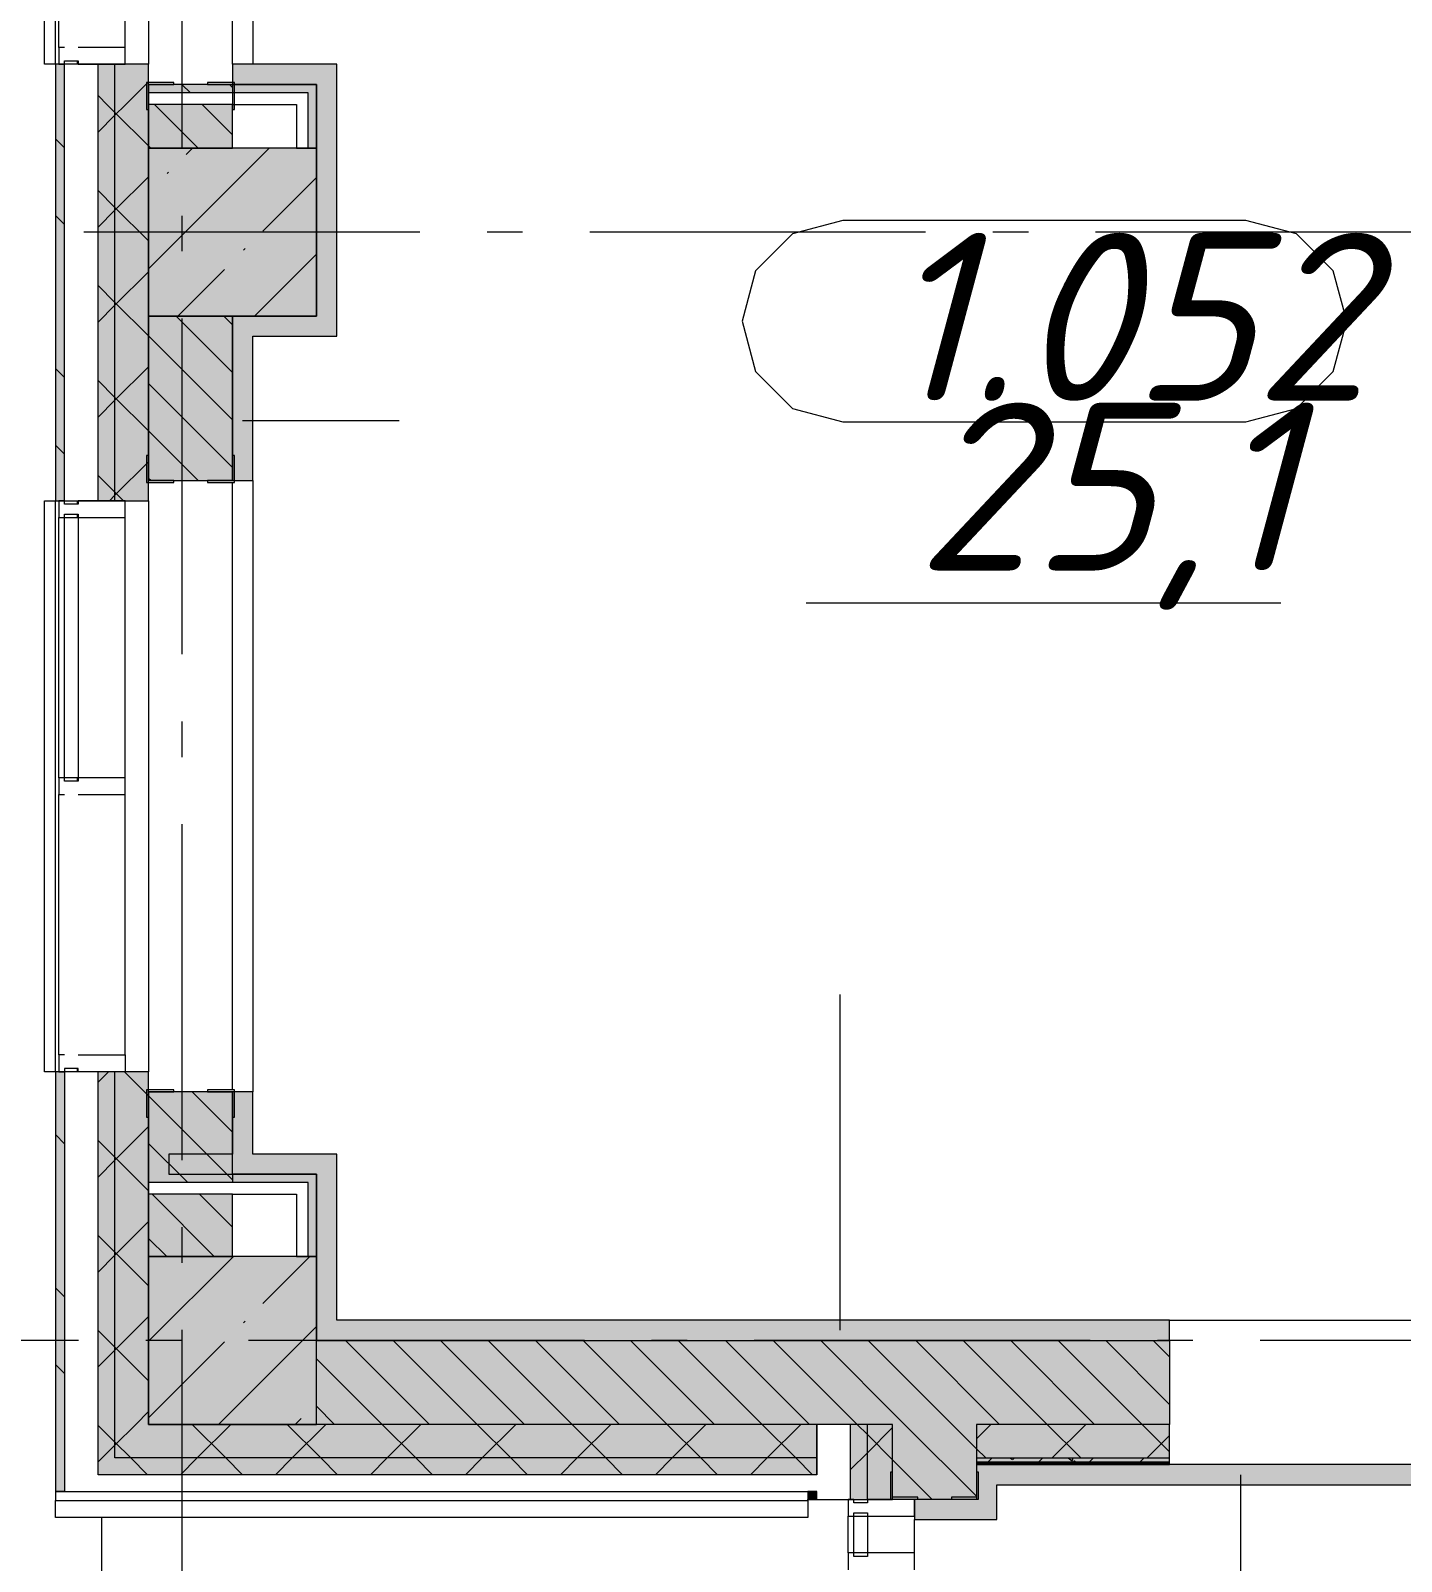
# Model space of a CAD drawing. Header units: millimetres. Extents: x -537608 to 253996, y -217170 to 186033.
# Drawn here: x -368577 to -364496, y -137458 to -132900 of the extents above; entities that cross this region are included whole.
import ezdxf

# ---------------------------------------------------------------- set-up
doc = ezdxf.new("R2010")
doc.units = ezdxf.units.MM
doc.layers.add('PDF _Геометрия', color=7, linetype='Continuous')
doc.layers.add('PDF _Текст', color=7, linetype='Continuous')
doc.layers.add('PDF _Сплошная заливка', color=7, linetype='Continuous', true_color=0xffffff)
doc.styles.add('PDF ISOCPEUR Italic', font='isocpeui.ttf')

msp = doc.modelspace()

# ---------------------------------------------------------------- hatches: boundary and pattern name
at = {"layer": 'PDF _Сплошная заливка', "transparency": 33554559}
h = msp.add_hatch(color=256, dxfattribs=at)
h.paths.add_polyline_path([(-368503.2016, -133121.1269), (-368476.2036, -133121.1269), (-368476.2036, -132999.6271), (-368503.2016, -132999.6271)], flags=0)
h.paths.add_polyline_path([(-368503.2016, -131299.626), (-368476.2036, -131299.626), (-368476.2036, -130099.6272), (-368503.2016, -130099.6272), (-368503.2016, -131157.3868)], flags=0)
h.paths.add_polyline_path([(-368476.2036, -128399.624), (-368476.2036, -126999.6264), (-368503.2016, -126999.6264), (-368503.2016, -128399.624), (-368496.3552, -128399.624)], flags=0)
h.paths.add_polyline_path([(-368476.2036, -125299.6231), (-368476.2036, -124149.6224), (-368503.2016, -124149.6224), (-368503.2016, -125299.6231), (-368496.3552, -125299.6231)], flags=0)
h = msp.add_hatch(color=256, dxfattribs=at)
h.paths.add_polyline_path([(-368326.2029, -133121.1269), (-368326.2029, -132999.6271), (-368376.2031, -132999.6271), (-368376.2031, -133121.1269)], flags=0)
h.paths.add_polyline_path([(-368326.2029, -131299.626), (-368326.2029, -130099.6272), (-368376.2031, -130099.6272), (-368376.2031, -131299.626)], flags=0)
h.paths.add_polyline_path([(-368326.2029, -128399.624), (-368326.2029, -126999.6264), (-368376.2031, -126999.6264), (-368376.2031, -128399.624)], flags=0)
h.paths.add_polyline_path([(-368376.2031, -125299.6231), (-368326.2029, -125299.6231), (-368326.2029, -124299.6231), (-368376.2031, -124299.6231), (-368376.2031, -125094.8427)], flags=0)
h = msp.add_hatch(color=256, dxfattribs=at)
h.paths.add_polyline_path([(-367976.2013, -136549.6277), (-367976.2013, -136364.6286), (-368226.2024, -136364.6286), (-368226.2024, -136549.6277), (-368074.7206, -136549.6277)], flags=0)
h.paths.add_polyline_path([(-367976.2013, -136329.628), (-367976.2013, -136059.6282), (-368226.2024, -136059.6282), (-368226.2024, -136329.628), (-368074.7206, -136329.628)], flags=0)
h.paths.add_polyline_path([(-368226.2024, -134239.6278), (-367976.2013, -134239.6278), (-367976.2013, -133749.6261), (-368226.2024, -133749.6261), (-368226.2024, -134010.3489)], flags=0)
h.paths.add_polyline_path([(-368226.2024, -133249.626), (-367976.2013, -133249.626), (-367976.2013, -133119.6263), (-368226.2024, -133119.6263)], flags=0)
h.paths.add_polyline_path([(-367976.2013, -133084.6257), (-367976.2013, -133059.6256), (-368226.2024, -133059.6256), (-368226.2024, -133084.6257), (-368074.7206, -133084.6257)], flags=0)
h.paths.add_polyline_path([(-368226.2024, -131239.6253), (-367976.2013, -131239.6253), (-367976.2013, -130159.6257), (-368226.2024, -130159.6257), (-368226.2024, -131157.3868)], flags=0)
h.paths.add_polyline_path([(-368226.2024, -128339.6254), (-367976.2013, -128339.6254), (-367976.2013, -128299.9723), (-368226.2024, -128299.9723), (-368226.2024, -128304.4246)], flags=0)
h.paths.add_polyline_path([(-367976.2013, -127799.9701), (-367976.2013, -127059.6249), (-368226.2024, -127059.6249), (-368226.2024, -127799.9701)], flags=0)
h.paths.add_polyline_path([(-368226.2024, -125239.6246), (-367976.2013, -125239.6246), (-367976.2013, -125103.2521), (-368226.2024, -125103.2521)], flags=0)
h.paths.add_polyline_path([(-367976.2013, -125068.2537), (-367976.2013, -124899.6214), (-368226.2024, -124899.6214), (-368226.2024, -125068.2537), (-368074.7206, -125068.2537)], flags=0)
at = {"layer": 'PDF _Сплошная заливка', "true_color": 0xff7d7d, "transparency": 33554559}
for points in [[(-367726.2002, -133749.6261), (-367666.2017, -133749.6261), (-367666.2017, -132999.6271), (-367726.2002, -132999.6271), (-367726.2002, -133297.1094)], [(-368074.7206, -136304.6279), (-367726.2002, -136304.6279), (-367726.2002, -136244.6272), (-368166.2038, -136244.6272), (-368166.2038, -136304.6279)]]:
    msp.add_hatch(color=11, dxfattribs=at).paths.add_polyline_path(points)
at = {"layer": 'PDF _Сплошная заливка', "true_color": 0x77b143, "transparency": 33554559}
for points in [[(-367751.2003, -133084.6257), (-367726.2002, -133084.6257), (-367726.2002, -133059.6256), (-367976.2013, -133059.6256), (-367976.2013, -133084.6257)], [(-367751.2003, -136329.628), (-367726.2002, -136329.628), (-367726.2002, -136304.6279), (-367976.2013, -136304.6279), (-367976.2013, -136329.628)], [(-367751.2003, -136549.6277), (-367726.2002, -136549.6277), (-367726.2002, -136329.628), (-367751.2003, -136329.628), (-367751.2003, -136364.6286)]]:
    msp.add_hatch(color=75, dxfattribs=at).paths.add_polyline_path(points)
at = {"layer": 'PDF _Сплошная заливка', "transparency": 33554559}
h = msp.add_hatch(color=256, dxfattribs=at)
h.paths.add_polyline_path([(-368476.2036, -137249.6287), (-368476.2036, -135999.6274), (-368503.2016, -135999.6274), (-368503.2016, -137249.6287), (-368496.3552, -137249.6287)], flags=0)
h.paths.add_polyline_path([(-368503.2016, -134299.6264), (-368476.2036, -134299.6264), (-368476.2036, -133121.1269), (-368503.2016, -133121.1269), (-368503.2016, -134010.3489)], flags=0)
h = msp.add_hatch(color=256, dxfattribs=at)
h.paths.add_polyline_path([(-368326.2029, -137049.6278), (-368226.2024, -137049.6278), (-368226.2024, -135999.6274), (-368326.2029, -135999.6274), (-368326.2029, -136863.3111)], flags=0)
h.paths.add_polyline_path([(-368226.2024, -134299.6264), (-368226.2024, -133121.1269), (-368326.2029, -133121.1269), (-368326.2029, -134299.6264)], flags=0)
for points in [[(-368226.2024, -133749.6261), (-367726.2002, -133749.6261), (-367726.2002, -133249.626), (-368226.2024, -133249.626), (-368226.2024, -133297.1094)], [(-368226.2024, -137049.6278), (-367726.2002, -137049.6278), (-367726.2002, -136549.6277), (-368226.2024, -136549.6277), (-368226.2024, -136863.3111)], [(-366388.1819, -137149.6282), (-366236.2005, -137149.6282), (-366236.2005, -137049.6278), (-368326.2029, -137049.6278), (-368326.2029, -137149.6282), (-366809.8165, -137149.6282)], [(-366011.1995, -137273.1281), (-365761.207, -137273.1281), (-365761.207, -137049.6278), (-366011.1995, -137049.6278), (-366011.1995, -137219.933)], [(-366236.2005, -137199.6285), (-366236.2005, -137149.6282), (-368376.2031, -137149.6282), (-368376.2031, -137199.6285), (-366263.2072, -137199.6285)]]:
    msp.add_hatch(color=256, dxfattribs=at).paths.add_polyline_path(points)
at = {"layer": 'PDF _Сплошная заливка', "true_color": 0xff7d7d, "transparency": 33554559}
h = msp.add_hatch(color=11, dxfattribs=at)
h.paths.add_polyline_path([(-367916.2027, -136244.6272), (-367916.2027, -136059.6282), (-367976.2013, -136059.6282), (-367976.2013, -136244.6272)], flags=0)
h.paths.add_polyline_path([(-367976.2013, -134239.6278), (-367916.2027, -134239.6278), (-367916.2027, -133749.6261), (-367976.2013, -133749.6261), (-367976.2013, -134010.3489)], flags=0)
h = msp.add_hatch(color=11, dxfattribs=at)
h.paths.add_polyline_path([(-364186.2, -136799.6288), (-363434.1988, -136799.6288), (-363436.7393, -136739.6281), (-364186.2, -136739.6281)], flags=0)
h.paths.add_polyline_path([(-367653.0859, -136799.6288), (-365186.2045, -136799.6288), (-365186.2045, -136739.6281), (-367726.2002, -136739.6281), (-367726.2002, -136799.6288)], flags=0)
at = {"layer": 'PDF _Сплошная заливка', "transparency": 33554559}
h = msp.add_hatch(color=256, dxfattribs=at)
h.paths.add_polyline_path([(-363124.1991, -137049.6278), (-363124.1991, -136799.6288), (-364186.2, -136799.6288), (-364186.2, -137049.6278), (-363374.2002, -137049.6278)], flags=0)
h.paths.add_polyline_path([(-365186.2045, -137049.6278), (-365186.2045, -136799.6288), (-367726.2002, -136799.6288), (-367726.2002, -137049.6278), (-365544.9126, -137049.6278)], flags=0)
h = msp.add_hatch(color=256, dxfattribs=at)
h.paths.add_polyline_path([(-366086.1998, -142299.9782), (-366086.1998, -142173.1305), (-366136.2, -142173.1305), (-366136.2, -142299.9782)], flags=0)
h.paths.add_polyline_path([(-366136.2, -137273.1281), (-366086.1998, -137273.1281), (-366086.1998, -137049.6278), (-366136.2, -137049.6278), (-366136.2, -137219.933)], flags=0)
h = msp.add_hatch(color=256, dxfattribs=at)
h.paths.add_polyline_path([(-366086.1998, -142399.9787), (-365986.1994, -142399.9787), (-365986.1994, -142173.1305), (-366086.1998, -142173.1305), (-366086.1998, -142299.9782)], flags=0)
h.paths.add_polyline_path([(-366011.1995, -137273.1281), (-366011.1995, -137049.6278), (-366086.1998, -137049.6278), (-366086.1998, -137273.1281)], flags=0)
h = msp.add_hatch(color=256, dxfattribs=at)
h.paths.add_polyline_path([(-363374.2002, -137149.6282), (-363374.2002, -137049.6278), (-364186.2, -137049.6278), (-364186.2, -137149.6282), (-363436.7393, -137149.6282)], flags=0)
h.paths.add_polyline_path([(-365186.2045, -137149.6282), (-365186.2045, -137049.6278), (-365761.207, -137049.6278), (-365761.207, -137149.6282), (-365544.9126, -137149.6282)], flags=0)
h = msp.add_hatch(color=256, dxfattribs=at)
h.paths.add_polyline_path([(-365186.2045, -137161.6288), (-365186.2045, -137149.6282), (-365761.207, -137149.6282), (-365761.207, -137161.6288), (-365544.9126, -137161.6288)], flags=0)
h.paths.add_polyline_path([(-363374.2002, -137161.6288), (-363374.2002, -137149.6282), (-364186.2, -137149.6282), (-364186.2, -137161.6288), (-363436.7393, -137161.6288)], flags=0)
at = {"layer": 'PDF _Сплошная заливка', "true_color": 0x56bc34, "transparency": 33554559}
msp.add_hatch(color=85, dxfattribs=at).paths.add_polyline_path([(-365761.207, -137333.1289), (-365701.1999, -137333.1289), (-365701.1999, -137169.6292), (-365761.207, -137169.6292), (-365761.207, -137273.1281)])

# ---------------------------------------------------------------- linework, layer by layer
at = {"layer": 'PDF _Геометрия', "color": 253, "lineweight": 9, "true_color": 0xaaaaaa}
for p, q in [((-368536.202, -132999.6271), (-368536.202, -131299.626)), ((-368126.202, -133250.8834), (-368126.202, -132250.8832)), ((-368503.2016, -132999.6271), (-368536.202, -132999.6271)), ((-368438.2082, -132999.6271), (-368438.2082, -132989.6266)), ((-368126.202, -133556.7171), (-368126.202, -133450.8842)), ((-367418.6119, -133499.6271), (-368418.6163, -133499.6271)), ((-367112.7804, -133499.6271), (-367218.611, -133499.6271)), ((-365912.7836, -133499.6271), (-366912.7795, -133499.6271)), ((-366159.0644, -133464.9904), (-366309.0651, -133505.1817)), ((-364959.0677, -133464.9904), (-366159.0644, -133464.9904)), ((-365606.9435, -133499.6271), (-365712.7827, -133499.6271)), ((-364406.9468, -133499.6271), (-365406.9512, -133499.6271)), ((-364809.0671, -133505.1817), (-364959.0677, -133464.9904)), ((-366309.0651, -133505.1817), (-366418.8744, -133614.9911)), ((-364699.2578, -133614.9911), (-364809.0671, -133505.1817)), ((-366418.8744, -133614.9911), (-366459.0657, -133764.9896)), ((-364659.0664, -133764.9896), (-364699.2578, -133614.9911)), ((-368126.202, -134756.718), (-368126.202, -133756.718)), ((-366459.0657, -133764.9896), (-366418.8744, -133914.9903)), ((-364699.2578, -133914.9903), (-364659.0664, -133764.9896)), ((-366418.8744, -133914.9903), (-366309.0651, -134024.7974)), ((-364809.0671, -134024.7974), (-364699.2578, -133914.9903)), ((-366309.0651, -134024.7974), (-366159.0644, -134064.9909)), ((-364959.0677, -134064.9909), (-364809.0671, -134024.7974)), ((-366159.0644, -134064.9909), (-364959.0677, -134064.9909)), ((-368536.202, -135999.6274), (-368536.202, -134299.6264)), ((-368536.202, -134299.6264), (-368503.2016, -134299.6264)), ((-368438.2082, -134309.6269), (-368438.2082, -134299.6264)), ((-368438.2082, -134349.6266), (-368438.2082, -134339.6261)), ((-366268.1073, -134603.0251), (-364855.192, -134603.0251)), ((-368126.202, -135062.5517), (-368126.202, -134956.7168)), ((-368438.2082, -135134.6283), (-368438.2082, -135124.6279)), ((-368126.202, -136262.5506), (-368126.202, -135262.5504)), ((-368503.2016, -135999.6274), (-368536.202, -135999.6274)), ((-368438.2082, -135999.6274), (-368438.2082, -135989.627)), ((-368126.202, -136568.3842), (-368126.202, -136462.5515)), ((-368126.202, -137768.3853), (-368126.202, -136768.3851)), ((-368434.4448, -136799.6288), (-369434.4492, -136799.6288)), ((-368128.6133, -136799.6288), (-368234.4526, -136799.6288)), ((-366928.6166, -136799.6288), (-367928.6124, -136799.6288)), ((-366622.7851, -136799.6288), (-366728.6157, -136799.6288)), ((-365422.7797, -136799.6288), (-366422.7842, -136799.6288)), ((-365116.9482, -136799.6288), (-365222.7788, -136799.6288)), ((-363916.9429, -136799.6288), (-364916.9473, -136799.6288))]:
    msp.add_line(p, q, dxfattribs=at)
at = {"layer": 'PDF _Геометрия', "lineweight": 9}
for p, q in [((-368503.2016, -132999.6271), (-368503.2016, -131299.626)), ((-367916.2027, -131299.626), (-367916.2027, -132999.6271)), ((-368493.2032, -132949.6269), (-368493.2032, -132174.6256)), ((-368296.2079, -132949.6269), (-368296.2079, -132174.6256)), ((-368476.2036, -132949.6269), (-368493.2032, -132949.6269)), ((-368493.2032, -132949.6269), (-368493.2032, -132999.6271)), ((-368296.2079, -132949.6269), (-368436.2016, -132949.6269)), ((-368296.2079, -132999.6271), (-368296.2079, -132949.6269)), ((-368476.2036, -132999.6271), (-368503.2016, -132999.6271)), ((-368503.2016, -132999.6271), (-368503.2016, -133121.1269)), ((-368493.2032, -132999.6271), (-368476.2036, -132999.6271)), ((-368476.2036, -132999.6271), (-368476.2036, -132989.6266)), ((-368476.2036, -132989.6266), (-368436.2016, -132989.6266)), ((-368376.2031, -132999.6271), (-368476.2036, -132999.6271)), ((-368476.2036, -133121.1269), (-368476.2036, -132999.6271)), ((-368436.2016, -132989.6266), (-368436.2016, -132999.6271)), ((-368436.2016, -132999.6271), (-368296.2079, -132999.6271)), ((-368326.2029, -132999.6271), (-368376.2031, -132999.6271)), ((-368376.2031, -133121.1269), (-368376.2031, -132999.6271)), ((-368226.2024, -132999.6271), (-368326.2029, -132999.6271)), ((-368326.2029, -133121.1269), (-368326.2029, -132999.6271)), ((-368226.2024, -133121.1269), (-368226.2024, -132999.6271)), ((-367726.2002, -132999.6271), (-367976.2013, -132999.6271)), ((-367976.2013, -132999.6271), (-367976.2013, -133059.6256)), ((-367666.2017, -132999.6271), (-367726.2002, -132999.6271)), ((-367666.2017, -133749.6261), (-367666.2017, -132999.6271)), ((-368348.1113, -133121.1269), (-368376.2031, -133093.0352)), ((-368295.4673, -133121.1269), (-368226.2024, -133051.8664)), ((-367976.2013, -133059.6256), (-368226.2024, -133059.6256)), ((-368226.2024, -133059.6256), (-368226.2024, -133084.6257)), ((-368226.2024, -133084.6257), (-368226.2024, -133119.6263)), ((-367976.2013, -133084.6257), (-368226.2024, -133084.6257)), ((-368101.7702, -133084.6257), (-368126.7704, -133059.6256)), ((-367976.2013, -133068.7714), (-367985.3471, -133059.6256)), ((-367726.2002, -133059.6256), (-367976.2013, -133059.6256)), ((-367976.2013, -133059.6256), (-367726.2002, -133059.6256)), ((-367976.2013, -133059.6256), (-367976.2013, -133084.6257)), ((-367751.2003, -133084.6257), (-367976.2013, -133084.6257)), ((-367751.2003, -133119.6263), (-367751.2003, -133084.6257)), ((-367726.2002, -133084.6257), (-367726.2002, -133059.6256)), ((-367726.2002, -133059.6256), (-367726.2002, -133749.6261)), ((-367726.2002, -133119.6263), (-367726.2002, -133084.6257)), ((-368503.2016, -133121.1269), (-368503.2016, -134299.6264)), ((-368476.2036, -134299.6264), (-368476.2036, -133121.1269)), ((-368376.2031, -134299.6264), (-368376.2031, -133121.1269)), ((-368326.2029, -133143.0354), (-368348.1113, -133121.1269)), ((-368326.2029, -133151.8668), (-368295.4673, -133121.1269)), ((-368326.2029, -134299.6264), (-368326.2029, -133121.1269)), ((-368226.2024, -133119.6263), (-368226.2024, -133249.626)), ((-367976.2013, -133119.6263), (-368226.2024, -133119.6263)), ((-368226.2024, -134299.6264), (-368226.2024, -133121.1269)), ((-368078.1911, -133249.626), (-368208.1951, -133119.6263)), ((-367976.2013, -133210.1925), (-368066.7718, -133119.6263)), ((-367976.2013, -133119.6263), (-367786.2074, -133119.6263)), ((-367976.2013, -133249.626), (-367976.2013, -133119.6263)), ((-367786.2074, -133119.6263), (-367786.2074, -133249.626)), ((-367751.2003, -133249.626), (-367751.2003, -133119.6263)), ((-367726.2002, -133249.626), (-367726.2002, -133119.6263)), ((-368376.2031, -133201.867), (-368326.2029, -133151.8668)), ((-368226.2024, -133243.0359), (-368326.2029, -133143.0354)), ((-368219.6144, -133249.626), (-368226.2024, -133243.0359)), ((-368226.2024, -133608.586), (-367867.2446, -133249.626)), ((-367976.2013, -133249.626), (-368226.2024, -133249.626)), ((-368226.2024, -133249.626), (-368226.2024, -133749.6261)), ((-368226.2024, -133249.626), (-367976.2013, -133249.626)), ((-368114.2143, -133268.4967), (-368095.3458, -133249.626)), ((-367726.2002, -133249.626), (-367976.2013, -133249.626)), ((-367786.2074, -133249.626), (-367751.2003, -133249.626)), ((-367751.2003, -133249.626), (-367726.2002, -133249.626)), ((-367726.2002, -133749.6261), (-367726.2002, -133249.626)), ((-368171.2418, -133325.522), (-368166.4967, -133320.779)), ((-368326.2029, -133434.7091), (-368226.2024, -133334.7087)), ((-367886.1131, -133496.5958), (-367726.2002, -133336.6851)), ((-368326.2029, -133425.8776), (-368376.2031, -133375.8774)), ((-368376.2031, -133484.7093), (-368326.2029, -133434.7091)), ((-368226.2024, -133525.8781), (-368326.2029, -133425.8776)), ((-367943.1405, -133553.6211), (-367938.3955, -133548.8781)), ((-367911.0443, -133749.6261), (-367726.2002, -133564.782)), ((-368326.2029, -133717.5514), (-368226.2024, -133617.5509)), ((-368139.1456, -133749.6261), (-368000.168, -133610.6443)), ((-368326.2029, -133708.72), (-368376.2031, -133658.7219)), ((-368376.2031, -133767.5516), (-368326.2029, -133717.5514)), ((-368226.2024, -133808.7204), (-368326.2029, -133708.72)), ((-368226.2024, -133749.6261), (-367976.2013, -133749.6261)), ((-368226.2024, -133749.6261), (-368226.2024, -134239.6278)), ((-367976.2013, -133749.6261), (-368226.2024, -133749.6261)), ((-367976.2013, -133917.3004), (-368143.8734, -133749.6261)), ((-367976.2013, -133775.8792), (-368002.4588, -133749.6261)), ((-367976.2013, -133749.6261), (-367726.2002, -133749.6261)), ((-367976.2013, -134239.6278), (-367976.2013, -133749.6261)), ((-367916.2027, -133749.6261), (-367976.2013, -133749.6261)), ((-367976.2013, -133749.6261), (-367976.2013, -134239.6278)), ((-367726.2002, -133749.6261), (-367916.2027, -133749.6261)), ((-367666.2017, -133809.6268), (-367666.2017, -133749.6261)), ((-367976.2013, -134058.7215), (-368226.2024, -133808.7204)), ((-367916.2027, -134239.6278), (-367916.2027, -133809.6268)), ((-367916.2027, -133809.6268), (-367666.2017, -133809.6268)), ((-368326.2029, -134000.3958), (-368226.2024, -133900.3954)), ((-368326.2029, -133991.5643), (-368376.2031, -133941.5641)), ((-367976.2013, -134200.1426), (-368226.2024, -133950.1415)), ((-368376.2031, -134050.3938), (-368326.2029, -134000.3958)), ((-368226.2024, -134091.5626), (-368326.2029, -133991.5643)), ((-368078.1394, -134239.6278), (-368226.2024, -134091.5626)), ((-367946.2063, -134060.5537), (-367480.0572, -134060.5537)), ((-368326.2029, -134283.2381), (-368226.2024, -134183.2376)), ((-368326.2029, -134274.4067), (-368376.2031, -134224.4065)), ((-368219.5627, -134239.6278), (-368226.2024, -134232.986)), ((-368300.9875, -134299.6264), (-368326.2029, -134274.4067)), ((-368226.2024, -134239.6278), (-367976.2013, -134239.6278)), ((-367976.2013, -134239.6278), (-367916.2027, -134239.6278)), ((-367916.2027, -134239.6278), (-367916.2027, -136059.6282)), ((-368503.2016, -134299.6264), (-368476.2036, -134299.6264)), ((-368503.2016, -135999.6274), (-368503.2016, -134299.6264)), ((-368476.2036, -134299.6264), (-368493.2032, -134299.6264)), ((-368493.2032, -134299.6264), (-368493.2032, -134349.6266)), ((-368476.2036, -134299.6264), (-368376.2031, -134299.6264)), ((-368476.2036, -134309.6269), (-368476.2036, -134299.6264)), ((-368436.2016, -134309.6269), (-368476.2036, -134309.6269)), ((-368296.2079, -134299.6264), (-368436.2016, -134299.6264)), ((-368436.2016, -134299.6264), (-368436.2016, -134309.6269)), ((-368376.2031, -134299.6264), (-368326.2029, -134299.6264)), ((-368342.5912, -134299.6264), (-368326.2029, -134283.2381)), ((-368326.2029, -134299.6264), (-368226.2024, -134299.6264)), ((-368296.2079, -134349.6266), (-368296.2079, -134299.6264)), ((-368493.2032, -135124.6279), (-368493.2032, -134349.6266)), ((-368493.2032, -134349.6266), (-368476.2036, -134349.6266)), ((-368476.2036, -134339.6261), (-368436.2016, -134339.6261)), ((-368476.2036, -134349.6266), (-368476.2036, -134339.6261)), ((-368476.2036, -134349.6266), (-368436.2016, -134349.6266)), ((-368476.2036, -135124.6279), (-368476.2036, -134349.6266)), ((-368436.2016, -134339.6261), (-368436.2016, -134349.6266)), ((-368436.2016, -134349.6266), (-368436.2016, -135124.6279)), ((-368436.2016, -134349.6266), (-368296.2079, -134349.6266)), ((-368296.2079, -135124.6279), (-368296.2079, -134349.6266)), ((-368476.2036, -135124.6279), (-368493.2032, -135124.6279)), ((-368493.2032, -135124.6279), (-368493.2032, -135174.6281)), ((-368436.2016, -135124.6279), (-368476.2036, -135124.6279)), ((-368476.2036, -135134.6283), (-368476.2036, -135124.6279)), ((-368436.2016, -135134.6283), (-368476.2036, -135134.6283)), ((-368296.2079, -135124.6279), (-368436.2016, -135124.6279)), ((-368436.2016, -135124.6279), (-368436.2016, -135134.6283)), ((-368296.2079, -135174.6281), (-368296.2079, -135124.6279)), ((-368493.2032, -135949.6272), (-368493.2032, -135174.6281)), ((-368493.2032, -135174.6281), (-368476.2036, -135174.6281)), ((-368436.2016, -135174.6281), (-368296.2079, -135174.6281)), ((-368296.2079, -135949.6272), (-368296.2079, -135174.6281)), ((-366167.2026, -136769.6274), (-366167.2026, -135769.6273)), ((-368476.2036, -135949.6272), (-368493.2032, -135949.6272)), ((-368493.2032, -135949.6272), (-368493.2032, -135999.6274)), ((-368436.2016, -135949.6272), (-368296.2079, -135949.6272)), ((-368296.2079, -135949.6272), (-368296.2079, -135999.6274)), ((-368503.2016, -135999.6274), (-368503.2016, -137049.6278)), ((-368476.2036, -135999.6274), (-368503.2016, -135999.6274)), ((-368493.2032, -135999.6274), (-368476.2036, -135999.6274)), ((-368436.2016, -135989.627), (-368476.2036, -135989.627)), ((-368476.2036, -135989.627), (-368476.2036, -135999.6274)), ((-368376.2031, -135999.6274), (-368476.2036, -135999.6274)), ((-368476.2036, -135999.6274), (-368476.2036, -137049.6278)), ((-368436.2016, -135999.6274), (-368436.2016, -135989.627)), ((-368296.2079, -135999.6274), (-368436.2016, -135999.6274)), ((-368376.2031, -136030.2941), (-368345.5364, -135999.6274)), ((-368326.2029, -135999.6274), (-368376.2031, -135999.6274)), ((-368376.2031, -137049.6278), (-368376.2031, -135999.6274)), ((-368226.2024, -135999.6274), (-368326.2029, -135999.6274)), ((-368326.2029, -137049.6278), (-368326.2029, -135999.6274)), ((-368226.2024, -136071.4629), (-368298.0422, -135999.6274)), ((-368226.2024, -137049.6278), (-368226.2024, -135999.6274)), ((-367976.2013, -136059.6282), (-368226.2024, -136059.6282)), ((-368226.2024, -136059.6282), (-368226.2024, -136329.628)), ((-367976.2013, -136321.464), (-368226.2024, -136071.4629)), ((-367976.2013, -136180.0429), (-368096.6204, -136059.6282)), ((-367916.2027, -136059.6282), (-367976.2013, -136059.6282)), ((-367976.2013, -136059.6282), (-367976.2013, -136244.6272)), ((-367976.2013, -136244.6272), (-367976.2013, -136059.6282)), ((-367916.2027, -136244.6272), (-367916.2027, -136059.6282)), ((-368326.2029, -136263.1383), (-368226.2024, -136163.1379)), ((-368326.2029, -136254.3069), (-368376.2031, -136204.3067)), ((-368109.4606, -136329.628), (-368226.2024, -136212.8841)), ((-368376.2031, -136313.1364), (-368326.2029, -136263.1383)), ((-368226.2024, -136354.3052), (-368326.2029, -136254.3069)), ((-367976.2013, -136244.6272), (-368166.2038, -136244.6272)), ((-368166.2038, -136244.6272), (-368166.2038, -136304.6279)), ((-367976.2013, -136304.6279), (-367976.2013, -136244.6272)), ((-367726.2002, -136244.6272), (-367916.2027, -136244.6272)), ((-367666.2017, -136244.6272), (-367726.2002, -136244.6272)), ((-367666.2017, -136739.6281), (-367666.2017, -136244.6272)), ((-368226.2024, -136329.628), (-368226.2024, -136364.6286)), ((-367976.2013, -136329.628), (-368226.2024, -136329.628)), ((-368166.2038, -136304.6279), (-367726.2002, -136304.6279)), ((-367726.2002, -136304.6279), (-367976.2013, -136304.6279)), ((-367976.2013, -136304.6279), (-367976.2013, -136329.628)), ((-367751.2003, -136329.628), (-367976.2013, -136329.628)), ((-367751.2003, -136364.6286), (-367751.2003, -136329.628)), ((-367726.2002, -136329.628), (-367726.2002, -136304.6279)), ((-367726.2002, -136304.6279), (-367726.2002, -136739.6281)), ((-367726.2002, -136364.6286), (-367726.2002, -136329.628)), ((-368226.2024, -136364.6286), (-368226.2024, -136549.6277)), ((-367976.2013, -136364.6286), (-368226.2024, -136364.6286)), ((-368030.8864, -136549.6277), (-368215.8855, -136364.6286)), ((-367976.2013, -136462.8852), (-368074.4621, -136364.6286)), ((-367976.2013, -136549.6277), (-367976.2013, -136364.6286)), ((-367976.2013, -136364.6286), (-367786.2074, -136364.6286)), ((-367786.2074, -136364.6286), (-367786.2074, -136549.6277)), ((-367751.2003, -136549.6277), (-367751.2003, -136364.6286)), ((-367726.2002, -136549.6277), (-367726.2002, -136364.6286)), ((-368326.2029, -136545.9806), (-368226.2024, -136445.9802)), ((-368326.2029, -136537.1492), (-368376.2031, -136487.149)), ((-368172.301, -136549.6277), (-368226.2024, -136495.7285)), ((-368376.2031, -136595.9809), (-368326.2029, -136545.9806)), ((-368226.2024, -136637.1496), (-368326.2029, -136537.1492)), ((-368226.2024, -136801.9669), (-367973.8675, -136549.6277)), ((-367976.2013, -136549.6277), (-368226.2024, -136549.6277)), ((-368226.2024, -136549.6277), (-368226.2024, -137049.6278)), ((-368226.2024, -136549.6277), (-367976.2013, -136549.6277)), ((-367726.2002, -136549.6277), (-367976.2013, -136549.6277)), ((-367886.1131, -136689.9767), (-367745.7663, -136549.6277)), ((-367786.2074, -136549.6277), (-367751.2003, -136549.6277)), ((-367751.2003, -136549.6277), (-367726.2002, -136549.6277)), ((-367726.2002, -136799.6288), (-367726.2002, -136549.6277)), ((-368326.2029, -136828.8229), (-368226.2024, -136728.8224)), ((-367726.2002, -136739.6281), (-367726.2002, -136799.6288)), ((-365186.2045, -136739.6281), (-367666.2017, -136739.6281)), ((-365186.2045, -136799.6288), (-365186.2045, -136739.6281)), ((-365186.2045, -136739.6281), (-364186.2, -136739.6281)), ((-368326.2029, -136819.9915), (-368376.2031, -136769.9912)), ((-368017.6672, -137049.6278), (-367726.2002, -136758.1629)), ((-367943.1405, -136746.9998), (-367938.3955, -136742.259)), ((-368376.2031, -136878.8231), (-368326.2029, -136828.8229)), ((-368226.2024, -136919.9919), (-368326.2029, -136819.9915)), ((-368226.2024, -137030.0639), (-368000.168, -136804.0251)), ((-367726.2002, -137049.6278), (-367726.2002, -136799.6288)), ((-367726.2002, -137049.6278), (-367726.2002, -136799.6288)), ((-367726.2002, -136799.6288), (-365186.2045, -136799.6288)), ((-367726.2002, -136799.6288), (-365186.2045, -136799.6288)), ((-367389.4609, -137049.6278), (-367639.462, -136799.6288)), ((-367248.0376, -137049.6278), (-367498.0387, -136799.6288)), ((-367106.6143, -137049.6278), (-367356.6153, -136799.6288)), ((-366965.1996, -137049.6278), (-367215.2007, -136799.6288)), ((-366823.7763, -137049.6278), (-367073.7774, -136799.6288)), ((-366682.353, -137049.6278), (-366932.3542, -136799.6288)), ((-366540.9297, -137049.6278), (-366790.9308, -136799.6288)), ((-366399.515, -137049.6278), (-366649.5075, -136799.6288)), ((-366258.0917, -137049.6278), (-366508.0929, -136799.6288)), ((-366116.6685, -137049.6278), (-366366.6696, -136799.6288)), ((-365975.2452, -137049.6278), (-366225.2463, -136799.6288)), ((-365833.8218, -137049.6278), (-366083.823, -136799.6288)), ((-365692.4072, -137049.6278), (-365942.4083, -136799.6288)), ((-365550.9839, -137049.6278), (-365800.985, -136799.6288)), ((-365409.5606, -137049.6278), (-365659.5617, -136799.6288)), ((-365268.1373, -137049.6278), (-365518.1384, -136799.6288)), ((-365186.2045, -136990.1438), (-365376.7151, -136799.6288)), ((-365186.2045, -136848.7227), (-365235.3005, -136799.6288)), ((-365186.2045, -136799.6288), (-365186.2045, -137049.6278)), ((-367530.8841, -137049.6278), (-367726.2002, -136854.3074)), ((-368264.1633, -137049.6278), (-368226.2024, -137011.6669)), ((-367672.3074, -137049.6278), (-367726.2002, -136995.7285)), ((-368503.2016, -137049.6278), (-368503.2016, -137149.6282)), ((-368476.2036, -137049.6278), (-368476.2036, -137199.6285)), ((-368376.2031, -137149.6282), (-368376.2031, -137049.6278)), ((-368326.2029, -137102.8338), (-368376.2031, -137052.8357)), ((-368326.2029, -137111.6652), (-368264.1633, -137049.6278)), ((-368326.2029, -137149.6282), (-368326.2029, -137049.6278)), ((-368226.2024, -137049.6278), (-367726.2002, -137049.6278)), ((-366263.2072, -137049.6278), (-368226.2024, -137049.6278)), ((-367996.5682, -137149.6282), (-368096.5687, -137049.6278)), ((-368081.3258, -137149.6282), (-367981.3253, -137049.6278)), ((-367713.7217, -137149.6282), (-367813.7222, -137049.6278)), ((-367798.4792, -137149.6282), (-367698.4788, -137049.6278)), ((-367789.5746, -137049.6278), (-367772.0668, -137032.1242)), ((-366011.1995, -137049.6278), (-367726.2002, -137049.6278)), ((-367430.8837, -137149.6282), (-367530.8841, -137049.6278)), ((-367515.6412, -137149.6282), (-367415.6408, -137049.6278)), ((-367148.0372, -137149.6282), (-367248.0376, -137049.6278)), ((-367232.7947, -137149.6282), (-367132.7942, -137049.6278)), ((-366865.1991, -137149.6282), (-366965.1996, -137049.6278)), ((-366949.9567, -137149.6282), (-366849.9562, -137049.6278)), ((-366582.3526, -137149.6282), (-366682.353, -137049.6278)), ((-366667.1101, -137149.6282), (-366567.1096, -137049.6278)), ((-366299.5146, -137149.6282), (-366399.515, -137049.6278)), ((-366384.2635, -137149.6282), (-366284.2631, -137049.6278)), ((-366236.2005, -137049.6278), (-366263.2072, -137049.6278)), ((-366136.2, -137049.6278), (-366236.2005, -137049.6278)), ((-366236.2005, -137149.6282), (-366236.2005, -137049.6278)), ((-366236.2005, -137049.6278), (-366236.2005, -137149.6282)), ((-366086.1998, -137049.6278), (-366136.2, -137049.6278)), ((-366136.2, -137273.1281), (-366136.2, -137049.6278)), ((-366086.1998, -137080.0921), (-366116.6685, -137049.6278)), ((-366011.1995, -137049.6278), (-366086.1998, -137049.6278)), ((-366086.1998, -137273.1281), (-366086.1998, -137049.6278)), ((-366011.1995, -137273.1281), (-366011.1995, -137049.6278)), ((-366011.1995, -137273.1281), (-366011.1995, -137049.6278)), ((-365761.207, -137263.6724), (-365975.2452, -137049.6278)), ((-365761.207, -137122.2512), (-365833.8218, -137049.6278)), ((-365761.207, -137092.2498), (-365718.5785, -137049.6278)), ((-365186.2045, -137049.6278), (-365761.207, -137049.6278)), ((-365761.207, -137049.6278), (-365761.207, -137273.1281)), ((-365186.2045, -137049.6278), (-365761.207, -137049.6278)), ((-365761.207, -137049.6278), (-365761.207, -137149.6282)), ((-365450.9835, -137149.6282), (-365550.9839, -137049.6278)), ((-365535.741, -137149.6282), (-365435.7405, -137049.6278)), ((-365186.2045, -137131.5649), (-365268.1373, -137049.6278)), ((-365186.2045, -137149.6282), (-365186.2045, -137049.6278)), ((-368279.4149, -137149.6282), (-368326.2029, -137102.8338)), ((-366086.1998, -137134.4068), (-366011.1995, -137059.4065)), ((-366011.1995, -137155.0924), (-366086.1998, -137080.0921)), ((-365252.8944, -137149.6282), (-365186.2045, -137082.9361)), ((-368503.2016, -137149.6282), (-368503.2016, -137199.6285)), ((-368376.2031, -137161.6654), (-368364.1638, -137149.6282)), ((-368376.2031, -137199.6285), (-368376.2031, -137149.6282)), ((-368364.1638, -137149.6282), (-368326.2029, -137111.6652)), ((-366263.2072, -137149.6282), (-368326.2029, -137149.6282)), ((-368229.4147, -137199.6285), (-368279.4149, -137149.6282)), ((-368131.326, -137199.6285), (-368081.3258, -137149.6282)), ((-367946.568, -137199.6285), (-367996.5682, -137149.6282)), ((-367848.4794, -137199.6285), (-367798.4792, -137149.6282)), ((-367663.7215, -137199.6285), (-367713.7217, -137149.6282)), ((-367565.6414, -137199.6285), (-367515.6412, -137149.6282)), ((-367380.8835, -137199.6285), (-367430.8837, -137149.6282)), ((-367282.7949, -137199.6285), (-367232.7947, -137149.6282)), ((-367098.0369, -137199.6285), (-367148.0372, -137149.6282)), ((-366999.9569, -137199.6285), (-366949.9567, -137149.6282)), ((-366815.1989, -137199.6285), (-366865.1991, -137149.6282)), ((-366717.1103, -137199.6285), (-366667.1101, -137149.6282)), ((-366532.3524, -137199.6285), (-366582.3526, -137149.6282)), ((-366434.2637, -137199.6285), (-366384.2635, -137149.6282)), ((-366249.5143, -137199.6285), (-366299.5146, -137149.6282)), ((-366236.2005, -137149.6282), (-366263.2072, -137149.6282)), ((-366236.2005, -137199.6285), (-366236.2005, -137149.6282)), ((-366236.2005, -137149.6282), (-366236.2005, -137199.6285)), ((-366136.2, -137184.407), (-366086.1998, -137134.4068)), ((-365733.8214, -137149.6282), (-365761.207, -137122.2512)), ((-365761.207, -137149.6282), (-365761.207, -137161.6288)), ((-365761.207, -137149.6282), (-365186.2045, -137149.6282)), ((-365726.4583, -137161.6288), (-365714.4621, -137149.6282)), ((-365661.4649, -137149.71), (-365655.8156, -137153.3119)), ((-365575.6826, -137161.6288), (-365563.6863, -137149.6282)), ((-365488.6085, -137149.6282), (-365476.3539, -137157.8977)), ((-365476.2936, -137157.8977), (-365473.5206, -137149.6282)), ((-365424.7174, -137161.6288), (-365412.7211, -137149.6282)), ((-365273.9503, -137161.6288), (-365261.9454, -137149.6282)), ((-365186.2045, -137161.6288), (-365186.2045, -137149.6282)), ((-365893.1659, -137273.1281), (-366011.1995, -137155.0924)), ((-365761.207, -137161.6288), (-365761.207, -137165.629)), ((-365761.207, -137161.6288), (-365186.2045, -137161.6288)), ((-365761.207, -137165.629), (-365761.207, -137169.6292)), ((-365761.207, -137165.629), (-365186.2045, -137165.629)), ((-365701.1999, -137169.6292), (-365761.207, -137169.6292)), ((-365761.207, -137169.6292), (-365701.1999, -137169.6292)), ((-365761.207, -137169.6292), (-365761.207, -137273.1281)), ((-363374.2002, -137169.6292), (-365701.1999, -137169.6292)), ((-365701.1999, -137169.6292), (-365186.2045, -137169.6292)), ((-365654.4463, -137154.8319), (-365649.1242, -137150.7499)), ((-365471.6432, -137157.7298), (-365465.9852, -137161.3339)), ((-365186.2045, -137165.629), (-365186.2045, -137161.6288)), ((-365186.2045, -137169.6292), (-365186.2045, -137165.629)), ((-368503.2016, -137199.6285), (-368503.2016, -137249.6287)), ((-368476.2036, -137199.6285), (-368476.2036, -137249.6287)), ((-366263.2072, -137199.6285), (-368376.2031, -137199.6285)), ((-366236.2005, -137199.6285), (-366263.2072, -137199.6285)), ((-365701.1999, -137333.1289), (-365701.1999, -137229.6277)), ((-365701.1999, -137229.6277), (-363374.2002, -137229.6277)), ((-364975.2063, -137199.6285), (-364975.2063, -137665.7776)), ((-368503.2016, -137249.6287), (-368503.2016, -137276.6289)), ((-368476.2036, -137249.6287), (-368503.2016, -137249.6287)), ((-368503.2016, -137249.6287), (-368476.2036, -137249.6287)), ((-368503.2016, -137276.6289), (-366263.2072, -137276.6289)), ((-368503.2016, -137326.6291), (-368503.2016, -137276.6289)), ((-368476.2036, -137249.6287), (-366263.2072, -137249.6287)), ((-366236.2005, -137249.6287), (-366263.2072, -137249.6287)), ((-366263.2072, -137249.6287), (-366263.2072, -137273.1281)), ((-366263.2072, -137276.6289), (-366263.2072, -137273.1281)), ((-366263.2072, -137273.1281), (-366236.2005, -137273.1281)), ((-366263.2072, -137276.6289), (-366263.2072, -137326.6291)), ((-366236.2005, -137273.1281), (-366236.2005, -137249.6287)), ((-366236.2005, -137273.1281), (-366136.2, -137273.1281)), ((-366126.2018, -137273.1281), (-366143.2014, -137273.1281)), ((-366143.2014, -137273.1281), (-366143.2014, -137323.1284)), ((-366136.2, -137273.1281), (-366086.1998, -137273.1281)), ((-366126.2018, -137283.1286), (-366126.2018, -137273.1281)), ((-366086.1998, -137283.1286), (-366126.2018, -137283.1286)), ((-366086.1998, -137273.1281), (-366011.1995, -137273.1281)), ((-365946.2061, -137273.1281), (-366086.1998, -137273.1281)), ((-366086.1998, -137273.1281), (-366086.1998, -137283.1286)), ((-365761.207, -137273.1281), (-366011.1995, -137273.1281)), ((-365761.207, -137273.1281), (-365946.2061, -137273.1281)), ((-365946.2061, -137273.1281), (-365946.2061, -137333.1289)), ((-365946.2061, -137323.1284), (-365946.2061, -137273.1281)), ((-368226.2024, -137326.6291), (-368503.2016, -137326.6291)), ((-366263.2072, -137326.6291), (-368226.2024, -137326.6291)), ((-366143.2014, -137432.6277), (-366143.2014, -137323.1284)), ((-366143.2014, -137323.1284), (-366126.2018, -137323.1284)), ((-366126.2018, -137313.1279), (-366086.1998, -137313.1279)), ((-366126.2018, -137323.1284), (-366126.2018, -137313.1279)), ((-366126.2018, -137323.1284), (-366086.1998, -137323.1284)), ((-366126.2018, -137432.6277), (-366126.2018, -137323.1284)), ((-366086.1998, -137313.1279), (-366086.1998, -137323.1284)), ((-366086.1998, -137323.1284), (-366086.1998, -137432.6277)), ((-366086.1998, -137323.1284), (-365946.2061, -137323.1284)), ((-365946.2061, -137432.6277), (-365946.2061, -137333.1289)), ((-365946.2061, -137333.1289), (-365761.207, -137333.1289)), ((-365761.207, -137333.1289), (-365701.1999, -137333.1289)), ((-366126.2018, -137432.6277), (-366143.2014, -137432.6277)), ((-366143.2014, -137432.6277), (-366143.2014, -137482.6279)), ((-366086.1998, -137432.6277), (-366126.2018, -137432.6277)), ((-366126.2018, -137442.6282), (-366126.2018, -137432.6277)), ((-366086.1998, -137442.6282), (-366126.2018, -137442.6282)), ((-365946.2061, -137432.6277), (-366086.1998, -137432.6277)), ((-366086.1998, -137432.6277), (-366086.1998, -137442.6282)), ((-365946.2061, -137482.6279), (-365946.2061, -137432.6277))]:
    msp.add_line(p, q, dxfattribs=at)
at = {"layer": 'PDF _Геометрия', "color": 9, "lineweight": 9, "true_color": 0xc0c0c0}
for p, q in [((-368226.2024, -131299.626), (-368226.2024, -132999.6271)), ((-367976.2013, -132999.6271), (-367976.2013, -131299.626)), ((-367976.2013, -136053.6278), (-367976.2013, -134245.6281)), ((-368226.2024, -134299.6264), (-368226.2024, -135999.6274)), ((-368366.2047, -137326.6291), (-368366.2047, -142122.9774))]:
    msp.add_line(p, q, dxfattribs=at)
at = {"layer": 'PDF _Геометрия', "color": 253, "lineweight": 20, "true_color": 0xaaaaaa}
for p, q in [((-368151.2021, -133053.6275), (-368232.2048, -133053.6275)), ((-368232.2048, -133053.6275), (-368232.2048, -133134.6259)), ((-368226.2024, -133059.6256), (-368151.2021, -133059.6256)), ((-368226.2024, -133134.6259), (-368226.2024, -133059.6256)), ((-368151.2021, -133059.6256), (-368151.2021, -133053.6275)), ((-368051.2017, -133053.6275), (-368051.2017, -133059.6256)), ((-367970.2075, -133053.6275), (-368051.2017, -133053.6275)), ((-368051.2017, -133059.6256), (-367976.2013, -133059.6256)), ((-367976.2013, -133059.6256), (-367976.2013, -133134.6259)), ((-367970.2075, -133134.6259), (-367970.2075, -133053.6275)), ((-368232.2048, -133134.6259), (-368226.2024, -133134.6259)), ((-367976.2013, -133134.6259), (-367970.2075, -133134.6259)), ((-368226.2024, -134164.6275), (-368232.2048, -134164.6275)), ((-368232.2048, -134164.6275), (-368232.2048, -134245.6281)), ((-368226.2024, -134239.6278), (-368226.2024, -134164.6275)), ((-367970.2075, -134164.6275), (-367976.2013, -134164.6275)), ((-367976.2013, -134164.6275), (-367976.2013, -134239.6278)), ((-367970.2075, -134245.6281), (-367970.2075, -134164.6275)), ((-368232.2048, -134245.6281), (-368151.2021, -134245.6281)), ((-368151.2021, -134239.6278), (-368226.2024, -134239.6278)), ((-368151.2021, -134245.6281), (-368151.2021, -134239.6278)), ((-368051.2017, -134239.6278), (-368051.2017, -134245.6281)), ((-367976.2013, -134239.6278), (-368051.2017, -134239.6278)), ((-368051.2017, -134245.6281), (-367970.2075, -134245.6281)), ((-368151.2021, -136053.6278), (-368232.2048, -136053.6278)), ((-368232.2048, -136053.6278), (-368232.2048, -136134.6285)), ((-368151.2021, -136059.6282), (-368151.2021, -136053.6278)), ((-368051.2017, -136053.6278), (-368051.2017, -136059.6282)), ((-367970.2075, -136053.6278), (-368051.2017, -136053.6278)), ((-367970.2075, -136134.6285), (-367970.2075, -136053.6278)), ((-368226.2024, -136059.6282), (-368151.2021, -136059.6282)), ((-368226.2024, -136134.6285), (-368226.2024, -136059.6282)), ((-368051.2017, -136059.6282), (-367976.2013, -136059.6282)), ((-367976.2013, -136059.6282), (-367976.2013, -136134.6285)), ((-368232.2048, -136134.6285), (-368226.2024, -136134.6285)), ((-367976.2013, -136134.6285), (-367970.2075, -136134.6285)), ((-366011.1995, -137191.628), (-366017.202, -137191.628)), ((-366017.202, -137191.628), (-366017.202, -137272.6287)), ((-366011.1995, -137266.6284), (-366011.1995, -137191.628)), ((-365755.2046, -137191.628), (-365761.207, -137191.628)), ((-365761.207, -137191.628), (-365761.207, -137266.6284)), ((-365755.2046, -137272.6287), (-365755.2046, -137191.628)), ((-366017.202, -137272.6287), (-365936.2078, -137272.6287)), ((-365936.2078, -137266.6284), (-366011.1995, -137266.6284)), ((-365936.2078, -137272.6287), (-365936.2078, -137266.6284)), ((-365836.2074, -137266.6284), (-365836.2074, -137272.6287)), ((-365761.207, -137266.6284), (-365836.2074, -137266.6284)), ((-365836.2074, -137272.6287), (-365755.2046, -137272.6287))]:
    msp.add_line(p, q, dxfattribs=at)
at = {"layer": 'PDF _Геометрия', "color": 8, "lineweight": 9, "true_color": 0x787878}
for p, q in [((-368476.2036, -133248.655), (-368503.2016, -133221.6548)), ((-368476.2036, -133476.752), (-368503.2016, -133449.7539)), ((-368476.2036, -133932.9502), (-368503.2016, -133905.9499)), ((-368476.2036, -134161.0493), (-368503.2016, -134134.0491)), ((-368476.2036, -136213.9369), (-368503.2016, -136186.9367)), ((-368476.2036, -136670.1329), (-368503.2016, -136643.1327)), ((-368476.2036, -136898.232), (-368503.2016, -136871.2318))]:
    msp.add_line(p, q, dxfattribs=at)
at = {"layer": 'PDF _Сплошная заливка', "lineweight": 35, "transparency": 33554559}
for points in [[(-368226.2024, -133121.1269), (-368226.2024, -132999.6271), (-368326.2029, -133121.1269), (-368326.2029, -132999.6271)], [(-368326.2029, -134299.6264), (-368326.2029, -133121.1269), (-368376.2031, -134299.6264), (-368376.2031, -133121.1269)], [(-368326.2029, -137149.6282), (-368326.2029, -135999.6274), (-368376.2031, -137149.6282), (-368376.2031, -135999.6274)], [(-366263.2072, -137273.1281), (-366236.2005, -137273.1281), (-366263.2072, -137249.6287), (-366236.2005, -137249.6287)]]:
    msp.add_solid(points, dxfattribs=at)
at = {"layer": 'PDF _Сплошная заливка', "color": 11, "lineweight": 35, "true_color": 0xff7d7d, "transparency": 33554559}
for points in [[(-367726.2002, -133059.6256), (-367726.2002, -132999.6271), (-367976.2013, -133059.6256), (-367976.2013, -132999.6271)], [(-367916.2027, -133809.6268), (-367666.2017, -133809.6268), (-367916.2027, -133749.6261), (-367666.2017, -133749.6261)], [(-367666.2017, -136739.6281), (-367666.2017, -136244.6272), (-367726.2002, -136739.6281), (-367726.2002, -136244.6272)]]:
    msp.add_solid(points, dxfattribs=at)
at = {"layer": 'PDF _Сплошная заливка', "color": 75, "lineweight": 35, "true_color": 0x77b143, "transparency": 33554559}
msp.add_solid([(-367726.2002, -133249.626), (-367726.2002, -133084.6257), (-367751.2003, -133249.626), (-367751.2003, -133084.6257)], dxfattribs=at)
at = {"layer": 'PDF _Сплошная заливка', "color": 85, "lineweight": 35, "true_color": 0x56bc34, "transparency": 33554559}
for points in [[(-365701.1999, -137229.6277), (-363374.2002, -137229.6277), (-365701.1999, -137169.6292), (-363374.2002, -137169.6292)], [(-365761.207, -137333.1289), (-365761.207, -137273.1281), (-365946.2061, -137333.1289), (-365946.2061, -137273.1281)]]:
    msp.add_solid(points, dxfattribs=at)

# ---------------------------------------------------------------- texts
at = {"layer": 'PDF _Текст', "char_height": 500, "attachment_point": 4, "style": 'PDF ISOCPEUR Italic'}
for s, insert in [('1.052', (-366040.3936, -133751.7037)), ('25,1', (-365941.4007, -134315.6487))]:
    msp.add_mtext(s, dxfattribs=dict(at, insert=insert))

doc.saveas('drawing.dxf')
